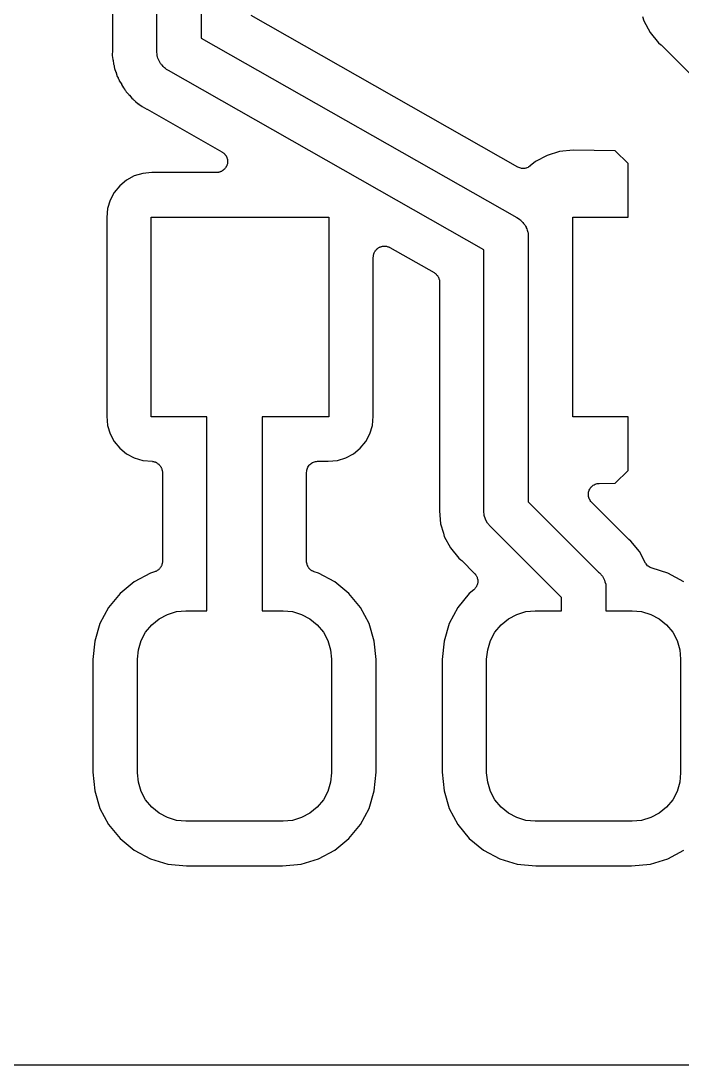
# Model space of a CAD drawing. Extents: x 150 to 178.5, y -114.8 to -80.
# Drawn here: x 166.162 to 169.144, y -114.775 to -110.064 of the extents above; entities that cross this region are included whole.
import ezdxf

# ---------------------------------------------------------------- set-up
doc = ezdxf.new("R2010")
doc.units = 0
doc.header["$MEASUREMENT"] = 0
doc.layers.add('BLACK', color=7, linetype='CONTINUOUS')

msp = doc.modelspace()

# ---------------------------------------------------------------- linework, layer by layer
at = {"layer": 'BLACK', "linetype": 'CONTINUOUS'}
for p, q in [((166.975, -106.57), (166.975, -110.142)), ((166.775, -110.199), (166.775, -106.606)), ((166.575, -108.101), (166.575, -110.195)), ((168.402, -110.724), (167.2, -110.04)), ((168.965, -110.044), (168.971, -110.065)), ((168.971, -110.065), (168.999, -110.117)), ((168.999, -110.117), (169.037, -110.163)), ((166.975, -110.142), (168.398, -110.952)), ((169.037, -110.163), (169.046, -110.171)), ((169.046, -110.171), (169.047, -110.171)), ((169.047, -110.171), (169.048, -110.173)), ((169.048, -110.173), (169.05, -110.174)), ((169.05, -110.174), (169.439, -110.563)), ((166.575, -110.197), (166.574, -110.221)), ((166.574, -110.221), (166.577, -110.238)), ((166.575, -110.195), (166.575, -110.196)), ((166.575, -110.196), (166.575, -110.196)), ((166.575, -110.196), (166.575, -110.197)), ((166.775, -110.207), (166.775, -110.199)), ((166.776, -110.213), (166.775, -110.207)), ((166.776, -110.22), (166.776, -110.213)), ((166.777, -110.223), (166.776, -110.22)), ((166.778, -110.227), (166.777, -110.223)), ((166.577, -110.238), (166.577, -110.239)), ((166.577, -110.239), (166.577, -110.24)), ((166.577, -110.24), (166.578, -110.242)), ((166.578, -110.242), (166.579, -110.259)), ((166.579, -110.259), (166.582, -110.266)), ((166.582, -110.266), (166.582, -110.267)), ((166.582, -110.267), (166.582, -110.27)), ((166.582, -110.27), (166.583, -110.272)), ((166.583, -110.272), (166.584, -110.28)), ((166.78, -110.232), (166.778, -110.227)), ((166.782, -110.238), (166.78, -110.232)), ((166.784, -110.242), (166.782, -110.238)), ((166.785, -110.245), (166.784, -110.242)), ((166.788, -110.25), (166.785, -110.245)), ((166.791, -110.256), (166.788, -110.25)), ((166.794, -110.259), (166.791, -110.256)), ((166.796, -110.262), (166.794, -110.259)), ((166.8, -110.266), (166.796, -110.262)), ((166.804, -110.271), (166.8, -110.266)), ((166.807, -110.273), (166.804, -110.271)), ((166.584, -110.28), (166.59, -110.296)), ((166.59, -110.296), (166.591, -110.296)), ((166.591, -110.296), (166.591, -110.298)), ((166.591, -110.298), (166.592, -110.299)), ((166.592, -110.299), (166.596, -110.315)), ((166.596, -110.315), (166.6, -110.322)), ((166.809, -110.276), (166.807, -110.273)), ((166.814, -110.28), (166.809, -110.276)), ((166.819, -110.284), (166.814, -110.28)), ((166.827, -110.288), (166.819, -110.284)), ((168.25, -111.098), (166.827, -110.288)), ((166.6, -110.322), (166.6, -110.323)), ((166.6, -110.323), (166.601, -110.325)), ((166.601, -110.325), (166.603, -110.328)), ((166.603, -110.328), (166.605, -110.335)), ((166.605, -110.335), (166.615, -110.349)), ((166.615, -110.349), (166.615, -110.35)), ((166.615, -110.35), (166.616, -110.351)), ((166.616, -110.351), (166.616, -110.352)), ((166.616, -110.352), (166.624, -110.367)), ((166.624, -110.367), (166.629, -110.373)), ((166.629, -110.373), (166.63, -110.374)), ((166.63, -110.374), (166.631, -110.376)), ((166.631, -110.376), (166.633, -110.378)), ((166.633, -110.378), (166.637, -110.385)), ((166.637, -110.385), (166.649, -110.397)), ((166.649, -110.397), (166.649, -110.398)), ((166.649, -110.398), (166.65, -110.399)), ((166.65, -110.399), (166.651, -110.4)), ((166.651, -110.4), (166.662, -110.413)), ((166.662, -110.413), (166.668, -110.418)), ((166.668, -110.418), (166.668, -110.418)), ((166.668, -110.418), (166.67, -110.42)), ((166.67, -110.42), (166.672, -110.422)), ((166.672, -110.422), (166.678, -110.428)), ((166.678, -110.428), (166.691, -110.438)), ((166.691, -110.438), (166.692, -110.438)), ((166.692, -110.438), (166.693, -110.439)), ((166.693, -110.439), (166.694, -110.44)), ((166.694, -110.44), (166.708, -110.451)), ((166.708, -110.451), (166.729, -110.462)), ((166.729, -110.462), (166.73, -110.463)), ((166.73, -110.463), (166.73, -110.463)), ((166.73, -110.463), (166.731, -110.463)), ((166.731, -110.463), (167.068, -110.655)), ((168.652, -110.648), (168.591, -110.654)), ((168.842, -110.65), (168.652, -110.648)), ((167.068, -110.655), (167.069, -110.656)), ((167.069, -110.656), (167.07, -110.657)), ((167.07, -110.657), (167.072, -110.658)), ((167.072, -110.658), (167.074, -110.66)), ((167.074, -110.66), (167.077, -110.661)), ((167.077, -110.661), (167.078, -110.663)), ((167.078, -110.663), (167.079, -110.664)), ((167.079, -110.664), (167.081, -110.666)), ((167.081, -110.666), (167.083, -110.669)), ((167.083, -110.669), (167.084, -110.67)), ((167.084, -110.67), (167.085, -110.671)), ((167.085, -110.671), (167.087, -110.674)), ((167.087, -110.674), (167.089, -110.677)), ((167.089, -110.677), (167.089, -110.679)), ((167.089, -110.679), (167.09, -110.68)), ((167.09, -110.68), (167.091, -110.683)), ((167.091, -110.683), (167.092, -110.686)), ((167.092, -110.686), (167.092, -110.688)), ((167.092, -110.688), (167.093, -110.689)), ((167.093, -110.689), (167.093, -110.693)), ((167.093, -110.693), (167.093, -110.696)), ((167.093, -110.696), (167.093, -110.697)), ((168.535, -110.671), (168.483, -110.699)), ((168.591, -110.654), (168.535, -110.671)), ((168.9, -110.708), (168.842, -110.65)), ((167.068, -110.742), (167.066, -110.744)), ((167.071, -110.74), (167.068, -110.742)), ((167.073, -110.739), (167.071, -110.74)), ((167.074, -110.738), (167.073, -110.739)), ((167.076, -110.736), (167.074, -110.738)), ((167.079, -110.734), (167.076, -110.736)), ((167.08, -110.733), (167.079, -110.734)), ((167.081, -110.732), (167.08, -110.733)), ((167.083, -110.729), (167.081, -110.732)), ((167.085, -110.727), (167.083, -110.729)), ((167.086, -110.725), (167.085, -110.727)), ((167.087, -110.724), (167.086, -110.725)), ((167.088, -110.721), (167.087, -110.724)), ((167.09, -110.718), (167.088, -110.721)), ((167.091, -110.715), (167.09, -110.717)), ((167.09, -110.717), (167.09, -110.718)), ((167.092, -110.712), (167.091, -110.715)), ((167.093, -110.709), (167.092, -110.712)), ((167.093, -110.697), (167.094, -110.699)), ((167.094, -110.699), (167.093, -110.702)), ((167.093, -110.702), (167.093, -110.705)), ((167.093, -110.705), (167.093, -110.707)), ((167.093, -110.707), (167.093, -110.709)), ((168.402, -110.725), (168.402, -110.724)), ((168.402, -110.724), (168.402, -110.724)), ((168.407, -110.726), (168.402, -110.725)), ((168.411, -110.728), (168.407, -110.726)), ((168.416, -110.729), (168.411, -110.728)), ((168.411, -110.728), (168.411, -110.728)), ((168.411, -110.728), (168.411, -110.728)), ((168.42, -110.73), (168.416, -110.729)), ((168.421, -110.73), (168.42, -110.73)), ((168.425, -110.73), (168.421, -110.73)), ((168.421, -110.73), (168.421, -110.73)), ((168.43, -110.731), (168.425, -110.73)), ((168.431, -110.731), (168.43, -110.731)), ((168.43, -110.731), (168.43, -110.731)), ((168.435, -110.73), (168.431, -110.731)), ((168.439, -110.729), (168.435, -110.73)), ((168.44, -110.729), (168.439, -110.729)), ((168.444, -110.727), (168.44, -110.729)), ((168.44, -110.729), (168.44, -110.729)), ((168.449, -110.726), (168.444, -110.727)), ((168.453, -110.723), (168.449, -110.725)), ((168.449, -110.725), (168.449, -110.725)), ((168.449, -110.725), (168.449, -110.726)), ((168.457, -110.72), (168.453, -110.723)), ((168.458, -110.72), (168.457, -110.72)), ((168.457, -110.72), (168.457, -110.72)), ((168.483, -110.699), (168.458, -110.719)), ((168.458, -110.719), (168.458, -110.72)), ((168.9, -110.95), (168.9, -110.708)), ((166.638, -110.783), (166.608, -110.808)), ((166.673, -110.764), (166.638, -110.783)), ((166.711, -110.753), (166.673, -110.764)), ((166.752, -110.749), (166.711, -110.753)), ((167.044, -110.749), (166.752, -110.749)), ((167.045, -110.749), (167.044, -110.749)), ((167.047, -110.749), (167.045, -110.749)), ((167.05, -110.748), (167.047, -110.749)), ((167.053, -110.748), (167.05, -110.748)), ((167.055, -110.747), (167.053, -110.748)), ((167.057, -110.747), (167.055, -110.747)), ((167.06, -110.746), (167.057, -110.747)), ((167.063, -110.745), (167.06, -110.746)), ((167.064, -110.744), (167.063, -110.745)), ((167.066, -110.744), (167.064, -110.744)), ((166.583, -110.838), (166.564, -110.873)), ((166.608, -110.808), (166.583, -110.838)), ((166.564, -110.873), (166.553, -110.911)), ((166.553, -110.911), (166.549, -110.952)), ((166.549, -110.952), (166.549, -111.848)), ((166.75, -111.85), (166.75, -110.95)), ((166.75, -110.95), (167.55, -110.95)), ((167.55, -110.95), (167.55, -111.85)), ((168.398, -110.952), (168.406, -110.956)), ((168.406, -110.956), (168.411, -110.96)), ((168.411, -110.96), (168.416, -110.964)), ((168.416, -110.964), (168.418, -110.967)), ((168.418, -110.967), (168.421, -110.969)), ((168.421, -110.969), (168.425, -110.974)), ((168.425, -110.974), (168.429, -110.978)), ((168.429, -110.978), (168.431, -110.981)), ((168.65, -111.85), (168.65, -110.95)), ((168.65, -110.95), (168.9, -110.95)), ((168.431, -110.981), (168.434, -110.984)), ((168.434, -110.984), (168.437, -110.99)), ((168.437, -110.99), (168.44, -110.995)), ((168.44, -110.995), (168.441, -110.998)), ((168.441, -110.998), (168.443, -111.002)), ((168.443, -111.002), (168.445, -111.008)), ((168.445, -111.008), (168.447, -111.013)), ((168.447, -111.013), (168.448, -111.017)), ((168.448, -111.017), (168.449, -111.02)), ((168.449, -111.02), (168.449, -111.027)), ((168.449, -111.027), (168.45, -111.033)), ((168.45, -111.033), (168.45, -111.041)), ((168.45, -111.041), (168.45, -112.234)), ((167.752, -111.12), (167.753, -111.117)), ((167.752, -111.122), (167.752, -111.12)), ((167.753, -111.117), (167.754, -111.114)), ((167.754, -111.114), (167.755, -111.112)), ((167.755, -111.111), (167.757, -111.108)), ((167.755, -111.112), (167.755, -111.111)), ((167.757, -111.108), (167.758, -111.105)), ((167.758, -111.105), (167.759, -111.104)), ((167.759, -111.104), (167.76, -111.102)), ((167.76, -111.102), (167.762, -111.1)), ((167.762, -111.1), (167.764, -111.097)), ((167.764, -111.097), (167.765, -111.096)), ((167.765, -111.096), (167.766, -111.095)), ((167.766, -111.095), (167.769, -111.093)), ((167.769, -111.093), (167.771, -111.091)), ((167.771, -111.091), (167.772, -111.09)), ((167.772, -111.09), (167.774, -111.088)), ((167.774, -111.088), (167.776, -111.087)), ((167.776, -111.087), (167.779, -111.085)), ((167.779, -111.085), (167.781, -111.085)), ((167.781, -111.085), (167.782, -111.084)), ((167.782, -111.084), (167.785, -111.083)), ((167.785, -111.083), (167.788, -111.082)), ((167.788, -111.082), (167.79, -111.082)), ((167.79, -111.082), (167.792, -111.081)), ((167.792, -111.081), (167.795, -111.081)), ((167.795, -111.081), (167.798, -111.08)), ((167.798, -111.08), (167.8, -111.08)), ((167.8, -111.08), (167.802, -111.08)), ((167.802, -111.08), (167.805, -111.081)), ((167.805, -111.081), (167.808, -111.081)), ((167.808, -111.081), (167.809, -111.081)), ((167.809, -111.081), (167.811, -111.081)), ((167.811, -111.081), (167.814, -111.082)), ((167.814, -111.082), (167.817, -111.083)), ((167.817, -111.083), (167.819, -111.084)), ((167.819, -111.084), (167.821, -111.084)), ((167.821, -111.084), (167.823, -111.086)), ((167.823, -111.086), (167.826, -111.087)), ((167.826, -111.087), (168.025, -111.2)), ((168.25, -112.27), (168.25, -111.098)), ((167.751, -111.13), (167.752, -111.127)), ((167.751, -111.848), (167.751, -111.13)), ((167.751, -111.13), (167.751, -111.13)), ((167.752, -111.124), (167.752, -111.122)), ((167.752, -111.127), (167.752, -111.124)), ((168.025, -111.2), (168.025, -111.2)), ((168.025, -111.2), (168.027, -111.201)), ((168.027, -111.201), (168.028, -111.202)), ((168.028, -111.202), (168.031, -111.204)), ((168.031, -111.204), (168.033, -111.206)), ((168.033, -111.206), (168.034, -111.207)), ((168.034, -111.207), (168.035, -111.208)), ((168.035, -111.208), (168.038, -111.211)), ((168.038, -111.211), (168.04, -111.213)), ((168.04, -111.213), (168.041, -111.215)), ((168.041, -111.215), (168.042, -111.216)), ((168.042, -111.216), (168.043, -111.219)), ((168.043, -111.219), (168.045, -111.222)), ((168.045, -111.222), (168.046, -111.223)), ((168.046, -111.223), (168.046, -111.224)), ((168.046, -111.224), (168.047, -111.228)), ((168.047, -111.228), (168.048, -111.231)), ((168.048, -111.231), (168.049, -111.232)), ((168.049, -111.232), (168.049, -111.234)), ((168.049, -111.234), (168.049, -111.237)), ((168.049, -111.237), (168.05, -111.24)), ((168.05, -111.24), (168.05, -111.242)), ((168.05, -111.242), (168.05, -111.243)), ((168.05, -111.243), (168.05, -112.258)), ((166.549, -111.848), (166.553, -111.889)), ((167, -111.85), (166.75, -111.85)), ((167, -112.725), (167, -111.85)), ((167.55, -111.85), (167.25, -111.85)), ((167.25, -111.85), (167.25, -112.725)), ((167.747, -111.889), (167.751, -111.848)), ((168.9, -111.85), (168.65, -111.85)), ((168.9, -112.092), (168.9, -111.85)), ((166.553, -111.889), (166.564, -111.927)), ((167.736, -111.927), (167.747, -111.889)), ((166.564, -111.927), (166.583, -111.962)), ((166.583, -111.962), (166.608, -111.992)), ((167.692, -111.992), (167.717, -111.962)), ((167.717, -111.962), (167.736, -111.927)), ((166.608, -111.992), (166.638, -112.017)), ((167.662, -112.017), (167.692, -111.992)), ((166.638, -112.017), (166.673, -112.036)), ((166.673, -112.036), (166.711, -112.047)), ((166.711, -112.047), (166.755, -112.051)), ((166.755, -112.051), (166.756, -112.052)), ((166.756, -112.052), (166.758, -112.052)), ((166.758, -112.052), (166.76, -112.052)), ((166.76, -112.052), (166.76, -112.052)), ((166.76, -112.052), (166.76, -112.052)), ((166.76, -112.052), (166.763, -112.053)), ((166.763, -112.053), (166.765, -112.054)), ((166.765, -112.054), (166.767, -112.054)), ((166.767, -112.054), (166.769, -112.055)), ((166.769, -112.055), (166.77, -112.055)), ((166.77, -112.055), (166.77, -112.055)), ((166.77, -112.055), (166.772, -112.056)), ((166.772, -112.056), (166.774, -112.057)), ((166.774, -112.057), (166.776, -112.059)), ((166.776, -112.059), (166.778, -112.06)), ((166.778, -112.06), (166.778, -112.06)), ((166.778, -112.06), (166.778, -112.06)), ((166.778, -112.06), (166.78, -112.062)), ((166.78, -112.062), (166.782, -112.063)), ((167.469, -112.063), (167.472, -112.06)), ((167.472, -112.06), (167.472, -112.059)), ((167.472, -112.059), (167.473, -112.059)), ((167.473, -112.059), (167.477, -112.057)), ((167.477, -112.057), (167.481, -112.055)), ((167.481, -112.055), (167.486, -112.054)), ((167.481, -112.055), (167.481, -112.055)), ((167.481, -112.055), (167.481, -112.055)), ((167.486, -112.054), (167.49, -112.052)), ((167.49, -112.052), (167.49, -112.052)), ((167.49, -112.052), (167.491, -112.052)), ((167.491, -112.052), (167.495, -112.052)), ((167.495, -112.052), (167.5, -112.051)), ((167.5, -112.051), (167.548, -112.051)), ((167.548, -112.051), (167.589, -112.047)), ((167.589, -112.047), (167.627, -112.036)), ((167.627, -112.036), (167.662, -112.017)), ((166.782, -112.063), (166.784, -112.065)), ((166.784, -112.065), (166.785, -112.066)), ((166.785, -112.066), (166.786, -112.066)), ((166.786, -112.066), (166.786, -112.066)), ((166.786, -112.066), (166.787, -112.068)), ((166.787, -112.068), (166.789, -112.07)), ((166.789, -112.07), (166.79, -112.072)), ((166.79, -112.072), (166.792, -112.074)), ((166.792, -112.074), (166.792, -112.074)), ((166.792, -112.074), (166.792, -112.074)), ((166.792, -112.074), (166.793, -112.076)), ((166.793, -112.076), (166.794, -112.078)), ((166.794, -112.078), (166.795, -112.08)), ((166.795, -112.08), (166.796, -112.082)), ((166.796, -112.082), (166.796, -112.082)), ((166.796, -112.082), (166.796, -112.082)), ((166.796, -112.082), (166.797, -112.085)), ((166.797, -112.085), (166.798, -112.087)), ((166.798, -112.087), (166.798, -112.089)), ((166.798, -112.089), (166.799, -112.091)), ((166.799, -112.091), (166.799, -112.092)), ((166.799, -112.092), (166.799, -112.092)), ((166.799, -112.092), (166.799, -112.094)), ((166.799, -112.094), (166.8, -112.097)), ((166.8, -112.097), (166.8, -112.099)), ((166.8, -112.099), (166.8, -112.101)), ((166.8, -112.101), (166.8, -112.502)), ((167.45, -112.101), (167.451, -112.096)), ((167.45, -112.502), (167.45, -112.101)), ((167.45, -112.101), (167.45, -112.101)), ((167.45, -112.101), (167.45, -112.101)), ((167.45, -112.101), (167.45, -112.101)), ((167.45, -112.101), (167.45, -112.101)), ((167.451, -112.091), (167.453, -112.086)), ((167.451, -112.096), (167.451, -112.091)), ((167.451, -112.091), (167.451, -112.091)), ((167.451, -112.091), (167.451, -112.091)), ((167.453, -112.086), (167.454, -112.082)), ((167.454, -112.082), (167.456, -112.077)), ((167.454, -112.082), (167.454, -112.082)), ((167.454, -112.082), (167.454, -112.082)), ((167.456, -112.077), (167.459, -112.073)), ((167.459, -112.073), (167.462, -112.069)), ((167.459, -112.073), (167.459, -112.073)), ((167.459, -112.073), (167.459, -112.073)), ((167.462, -112.069), (167.465, -112.066)), ((167.465, -112.065), (167.469, -112.063)), ((167.465, -112.066), (167.465, -112.065)), ((167.465, -112.066), (167.465, -112.066)), ((168.842, -112.15), (168.9, -112.092)), ((168.743, -112.159), (168.747, -112.157)), ((168.747, -112.157), (168.751, -112.155)), ((168.751, -112.155), (168.752, -112.155)), ((168.752, -112.154), (168.756, -112.153)), ((168.752, -112.155), (168.752, -112.154)), ((168.756, -112.153), (168.761, -112.152)), ((168.761, -112.152), (168.766, -112.151)), ((168.761, -112.152), (168.761, -112.152)), ((168.761, -112.152), (168.761, -112.152)), ((168.766, -112.151), (168.77, -112.151)), ((168.77, -112.151), (168.842, -112.15)), ((168.721, -112.196), (168.722, -112.191)), ((168.721, -112.2), (168.721, -112.196)), ((168.721, -112.201), (168.721, -112.2)), ((168.721, -112.2), (168.721, -112.2)), ((168.721, -112.205), (168.721, -112.201)), ((168.722, -112.191), (168.723, -112.186)), ((168.722, -112.191), (168.722, -112.191)), ((168.722, -112.191), (168.722, -112.191)), ((168.723, -112.186), (168.724, -112.182)), ((168.724, -112.182), (168.725, -112.181)), ((168.725, -112.181), (168.727, -112.177)), ((168.725, -112.181), (168.725, -112.181)), ((168.727, -112.177), (168.729, -112.173)), ((168.729, -112.173), (168.732, -112.169)), ((168.729, -112.173), (168.729, -112.173)), ((168.729, -112.173), (168.729, -112.173)), ((168.732, -112.169), (168.735, -112.166)), ((168.735, -112.166), (168.735, -112.165)), ((168.735, -112.165), (168.736, -112.165)), ((168.736, -112.165), (168.739, -112.162)), ((168.739, -112.162), (168.743, -112.159)), ((168.743, -112.159), (168.743, -112.159)), ((168.743, -112.159), (168.743, -112.159)), ((168.45, -112.234), (168.767, -112.551)), ((168.722, -112.21), (168.721, -112.205)), ((168.723, -112.215), (168.722, -112.21)), ((168.722, -112.21), (168.722, -112.21)), ((168.722, -112.21), (168.722, -112.21)), ((168.724, -112.219), (168.723, -112.215)), ((168.724, -112.22), (168.724, -112.219)), ((168.727, -112.224), (168.724, -112.22)), ((168.724, -112.22), (168.724, -112.22)), ((168.729, -112.228), (168.727, -112.224)), ((168.732, -112.232), (168.729, -112.228)), ((168.729, -112.228), (168.729, -112.228)), ((168.729, -112.228), (168.729, -112.228)), ((168.735, -112.236), (168.732, -112.232)), ((168.9, -112.401), (168.735, -112.236)), ((168.735, -112.236), (168.735, -112.236)), ((168.735, -112.236), (168.735, -112.236)), ((168.735, -112.236), (168.735, -112.236)), ((168.735, -112.236), (168.735, -112.236)), ((168.05, -112.263), (168.049, -112.275)), ((168.049, -112.275), (168.054, -112.334)), ((168.05, -112.258), (168.05, -112.258)), ((168.05, -112.258), (168.05, -112.261)), ((168.05, -112.261), (168.05, -112.263)), ((168.25, -112.275), (168.25, -112.27)), ((168.251, -112.295), (168.25, -112.275)), ((168.257, -112.312), (168.251, -112.295)), ((168.054, -112.334), (168.067, -112.375)), ((168.257, -112.313), (168.257, -112.312)), ((168.266, -112.331), (168.257, -112.313)), ((168.279, -112.346), (168.266, -112.331)), ((168.067, -112.375), (168.071, -112.39)), ((168.071, -112.39), (168.099, -112.442)), ((168.283, -112.349), (168.279, -112.346)), ((168.6, -112.666), (168.283, -112.349)), ((168.902, -112.402), (168.9, -112.401)), ((168.903, -112.404), (168.902, -112.402)), ((168.904, -112.404), (168.903, -112.404)), ((168.913, -112.412), (168.904, -112.404)), ((168.951, -112.458), (168.913, -112.412)), ((168.099, -112.442), (168.137, -112.488)), ((168.979, -112.51), (168.951, -112.458)), ((166.79, -112.532), (166.789, -112.534)), ((166.791, -112.531), (166.79, -112.532)), ((166.793, -112.528), (166.791, -112.531)), ((166.794, -112.526), (166.793, -112.528)), ((166.795, -112.524), (166.794, -112.526)), ((166.796, -112.522), (166.795, -112.524)), ((166.797, -112.52), (166.796, -112.522)), ((166.798, -112.517), (166.797, -112.52)), ((166.799, -112.513), (166.798, -112.515)), ((166.798, -112.515), (166.798, -112.517)), ((166.8, -112.508), (166.799, -112.51)), ((166.799, -112.51), (166.799, -112.513)), ((166.8, -112.502), (166.8, -112.503)), ((166.8, -112.503), (166.8, -112.505)), ((166.8, -112.505), (166.8, -112.508)), ((167.45, -112.505), (167.45, -112.502)), ((167.45, -112.507), (167.45, -112.505)), ((167.451, -112.509), (167.45, -112.507)), ((167.451, -112.512), (167.451, -112.509)), ((167.452, -112.514), (167.451, -112.512)), ((167.452, -112.516), (167.452, -112.514)), ((167.453, -112.519), (167.452, -112.516)), ((167.454, -112.521), (167.453, -112.519)), ((167.455, -112.523), (167.454, -112.521)), ((167.456, -112.526), (167.455, -112.523)), ((167.457, -112.528), (167.456, -112.526)), ((167.458, -112.53), (167.457, -112.528)), ((167.46, -112.532), (167.458, -112.53)), ((167.461, -112.534), (167.46, -112.532)), ((168.137, -112.488), (168.146, -112.496)), ((168.146, -112.496), (168.147, -112.496)), ((168.147, -112.496), (168.148, -112.498)), ((168.148, -112.498), (168.15, -112.499)), ((168.15, -112.499), (168.208, -112.557)), ((168.981, -112.514), (168.979, -112.51)), ((168.984, -112.518), (168.981, -112.514)), ((168.987, -112.522), (168.984, -112.518)), ((168.984, -112.518), (168.984, -112.518)), ((168.984, -112.518), (168.984, -112.518)), ((168.991, -112.525), (168.987, -112.522)), ((168.995, -112.528), (168.991, -112.525)), ((168.991, -112.525), (168.991, -112.525)), ((168.991, -112.525), (168.991, -112.525)), ((168.999, -112.53), (168.995, -112.528)), ((168.999, -112.531), (168.999, -112.53)), ((168.999, -112.53), (168.999, -112.53)), ((169.004, -112.532), (168.999, -112.531)), ((169.008, -112.534), (169.004, -112.532)), ((166.746, -112.556), (166.673, -112.595)), ((166.765, -112.55), (166.746, -112.556)), ((166.767, -112.549), (166.765, -112.55)), ((166.769, -112.549), (166.767, -112.549)), ((166.771, -112.548), (166.769, -112.549)), ((166.774, -112.547), (166.771, -112.548)), ((166.775, -112.545), (166.774, -112.547)), ((166.777, -112.544), (166.775, -112.545)), ((166.779, -112.543), (166.777, -112.544)), ((166.782, -112.541), (166.779, -112.543)), ((166.783, -112.54), (166.782, -112.541)), ((166.785, -112.538), (166.783, -112.54)), ((166.787, -112.536), (166.785, -112.538)), ((166.789, -112.534), (166.787, -112.536)), ((167.463, -112.536), (167.461, -112.534)), ((167.465, -112.538), (167.463, -112.536)), ((167.466, -112.539), (167.465, -112.538)), ((167.468, -112.541), (167.466, -112.539)), ((167.47, -112.542), (167.468, -112.541)), ((167.472, -112.544), (167.47, -112.542)), ((167.474, -112.545), (167.472, -112.544)), ((167.476, -112.546), (167.474, -112.545)), ((167.478, -112.547), (167.476, -112.546)), ((167.481, -112.548), (167.478, -112.547)), ((167.483, -112.549), (167.481, -112.548)), ((167.485, -112.55), (167.483, -112.549)), ((167.504, -112.556), (167.485, -112.55)), ((167.485, -112.55), (167.485, -112.55)), ((167.577, -112.595), (167.504, -112.556)), ((168.208, -112.557), (168.208, -112.557)), ((168.208, -112.557), (168.21, -112.559)), ((168.21, -112.559), (168.211, -112.561)), ((168.211, -112.561), (168.213, -112.563)), ((168.213, -112.563), (168.214, -112.565)), ((168.214, -112.565), (168.215, -112.567)), ((168.215, -112.567), (168.217, -112.569)), ((168.217, -112.569), (168.218, -112.571)), ((168.218, -112.571), (168.219, -112.574)), ((168.219, -112.574), (168.219, -112.576)), ((168.219, -112.576), (168.22, -112.578)), ((168.22, -112.578), (168.221, -112.581)), ((168.767, -112.551), (168.771, -112.554)), ((168.771, -112.554), (168.784, -112.569)), ((168.784, -112.569), (168.793, -112.587)), ((169.079, -112.556), (169.008, -112.534)), ((169.008, -112.534), (169.008, -112.534)), ((169.008, -112.534), (169.008, -112.534)), ((169.008, -112.534), (169.008, -112.534)), ((169.008, -112.534), (169.008, -112.534)), ((169.152, -112.595), (169.079, -112.556)), ((166.673, -112.595), (166.609, -112.647)), ((167.641, -112.647), (167.577, -112.595)), ((168.207, -112.628), (168.206, -112.629)), ((168.209, -112.626), (168.207, -112.628)), ((168.211, -112.624), (168.209, -112.626)), ((168.212, -112.622), (168.211, -112.624)), ((168.214, -112.62), (168.212, -112.622)), ((168.215, -112.618), (168.214, -112.62)), ((168.216, -112.616), (168.215, -112.618)), ((168.217, -112.614), (168.216, -112.616)), ((168.218, -112.612), (168.217, -112.614)), ((168.219, -112.609), (168.218, -112.612)), ((168.22, -112.607), (168.219, -112.609)), ((168.221, -112.605), (168.22, -112.607)), ((168.221, -112.581), (168.221, -112.583)), ((168.221, -112.583), (168.222, -112.585)), ((168.222, -112.6), (168.221, -112.602)), ((168.221, -112.602), (168.221, -112.605)), ((168.222, -112.585), (168.222, -112.588)), ((168.222, -112.588), (168.222, -112.59)), ((168.222, -112.59), (168.222, -112.593)), ((168.222, -112.593), (168.222, -112.595)), ((168.222, -112.595), (168.222, -112.597)), ((168.222, -112.597), (168.222, -112.6)), ((168.793, -112.587), (168.795, -112.595)), ((168.795, -112.595), (168.799, -112.605)), ((168.799, -112.605), (168.799, -112.605)), ((168.799, -112.605), (168.8, -112.62)), ((168.8, -112.62), (168.8, -112.62)), ((168.8, -112.62), (168.8, -112.625)), ((168.8, -112.625), (168.8, -112.63)), ((166.609, -112.647), (166.557, -112.711)), ((167.693, -112.711), (167.641, -112.647)), ((168.184, -112.647), (168.132, -112.711)), ((168.204, -112.631), (168.184, -112.647)), ((168.206, -112.629), (168.204, -112.631)), ((168.6, -112.725), (168.6, -112.666)), ((168.8, -112.63), (168.8, -112.725)), ((166.557, -112.711), (166.518, -112.783)), ((167.732, -112.783), (167.693, -112.711)), ((168.132, -112.711), (168.093, -112.783)), ((166.752, -112.789), (166.785, -112.762)), ((166.785, -112.762), (166.823, -112.742)), ((166.823, -112.742), (166.864, -112.729)), ((166.864, -112.729), (166.906, -112.725)), ((166.906, -112.725), (167, -112.725)), ((167.25, -112.725), (167.344, -112.725)), ((167.344, -112.725), (167.386, -112.729)), ((167.386, -112.729), (167.427, -112.742)), ((167.427, -112.742), (167.465, -112.762)), ((167.465, -112.762), (167.498, -112.789)), ((168.327, -112.789), (168.36, -112.762)), ((168.36, -112.762), (168.398, -112.742)), ((168.398, -112.742), (168.439, -112.729)), ((168.439, -112.729), (168.481, -112.725)), ((168.481, -112.725), (168.6, -112.725)), ((168.8, -112.725), (168.919, -112.725)), ((168.919, -112.725), (168.961, -112.729)), ((168.961, -112.729), (169.002, -112.742)), ((169.002, -112.742), (169.04, -112.762)), ((169.04, -112.762), (169.073, -112.789)), ((166.518, -112.783), (166.495, -112.862)), ((166.724, -112.822), (166.752, -112.789)), ((167.498, -112.789), (167.526, -112.822)), ((167.755, -112.862), (167.732, -112.783)), ((168.093, -112.783), (168.07, -112.862)), ((168.299, -112.822), (168.327, -112.789)), ((169.073, -112.789), (169.101, -112.822)), ((166.495, -112.862), (166.486, -112.946)), ((166.692, -112.901), (166.704, -112.86)), ((166.704, -112.86), (166.724, -112.822)), ((167.526, -112.822), (167.546, -112.86)), ((167.546, -112.86), (167.558, -112.901)), ((167.764, -112.946), (167.755, -112.862)), ((168.07, -112.862), (168.061, -112.946)), ((168.267, -112.901), (168.279, -112.86)), ((168.279, -112.86), (168.299, -112.822)), ((169.101, -112.822), (169.121, -112.86)), ((169.121, -112.86), (169.133, -112.901)), ((166.688, -112.944), (166.692, -112.901)), ((167.558, -112.901), (167.562, -112.944)), ((168.262, -112.944), (168.267, -112.901)), ((169.133, -112.901), (169.137, -112.944)), ((166.486, -112.946), (166.486, -113.454)), ((166.688, -113.456), (166.688, -112.944)), ((167.562, -112.944), (167.562, -113.456)), ((167.764, -113.454), (167.764, -112.946)), ((168.061, -112.946), (168.061, -113.454)), ((168.262, -113.456), (168.262, -112.944)), ((169.137, -112.944), (169.137, -113.456)), ((166.486, -113.454), (166.495, -113.538)), ((166.692, -113.499), (166.688, -113.456)), ((167.562, -113.456), (167.558, -113.499)), ((167.755, -113.538), (167.764, -113.454)), ((168.061, -113.454), (168.07, -113.538)), ((168.267, -113.499), (168.262, -113.456)), ((169.137, -113.456), (169.133, -113.499)), ((166.704, -113.54), (166.692, -113.499)), ((167.558, -113.499), (167.546, -113.54)), ((168.279, -113.54), (168.267, -113.499)), ((169.133, -113.499), (169.121, -113.54)), ((166.495, -113.538), (166.518, -113.617)), ((166.724, -113.578), (166.704, -113.54)), ((167.546, -113.54), (167.526, -113.578)), ((167.732, -113.617), (167.755, -113.538)), ((168.07, -113.538), (168.093, -113.617)), ((168.299, -113.578), (168.279, -113.54)), ((169.121, -113.54), (169.101, -113.578)), ((166.518, -113.617), (166.557, -113.689)), ((166.752, -113.611), (166.724, -113.578)), ((166.785, -113.638), (166.752, -113.611)), ((167.498, -113.611), (167.465, -113.638)), ((167.526, -113.578), (167.498, -113.611)), ((167.693, -113.689), (167.732, -113.617)), ((168.093, -113.617), (168.132, -113.689)), ((168.327, -113.611), (168.299, -113.578)), ((168.36, -113.638), (168.327, -113.611)), ((169.073, -113.611), (169.04, -113.638)), ((169.101, -113.578), (169.073, -113.611)), ((166.823, -113.658), (166.785, -113.638)), ((166.864, -113.671), (166.823, -113.658)), ((167.427, -113.658), (167.386, -113.671)), ((167.465, -113.638), (167.427, -113.658)), ((168.398, -113.658), (168.36, -113.638)), ((168.439, -113.671), (168.398, -113.658)), ((169.002, -113.658), (168.961, -113.671)), ((169.04, -113.638), (169.002, -113.658)), ((166.557, -113.689), (166.609, -113.753)), ((166.906, -113.675), (166.864, -113.671)), ((167.344, -113.675), (166.906, -113.675)), ((167.386, -113.671), (167.344, -113.675)), ((167.641, -113.753), (167.693, -113.689)), ((168.132, -113.689), (168.184, -113.753)), ((168.481, -113.675), (168.439, -113.671)), ((168.919, -113.675), (168.481, -113.675)), ((168.961, -113.671), (168.919, -113.675)), ((166.609, -113.753), (166.673, -113.805)), ((167.577, -113.805), (167.641, -113.753)), ((168.184, -113.753), (168.248, -113.805)), ((166.673, -113.805), (166.746, -113.844)), ((167.504, -113.844), (167.577, -113.805)), ((168.248, -113.805), (168.321, -113.844)), ((169.079, -113.844), (169.152, -113.805)), ((166.746, -113.844), (166.824, -113.868)), ((167.426, -113.868), (167.504, -113.844)), ((168.321, -113.844), (168.399, -113.868)), ((169.001, -113.868), (169.079, -113.844)), ((166.824, -113.868), (166.909, -113.876)), ((166.909, -113.876), (167.341, -113.876)), ((167.341, -113.876), (167.426, -113.868)), ((168.399, -113.868), (168.484, -113.876)), ((168.484, -113.876), (168.916, -113.876)), ((168.916, -113.876), (169.001, -113.868)), ((178.45, -114.775), (150.05, -114.775))]:
    msp.add_line(p, q, dxfattribs=at)

doc.saveas('drawing.dxf')
